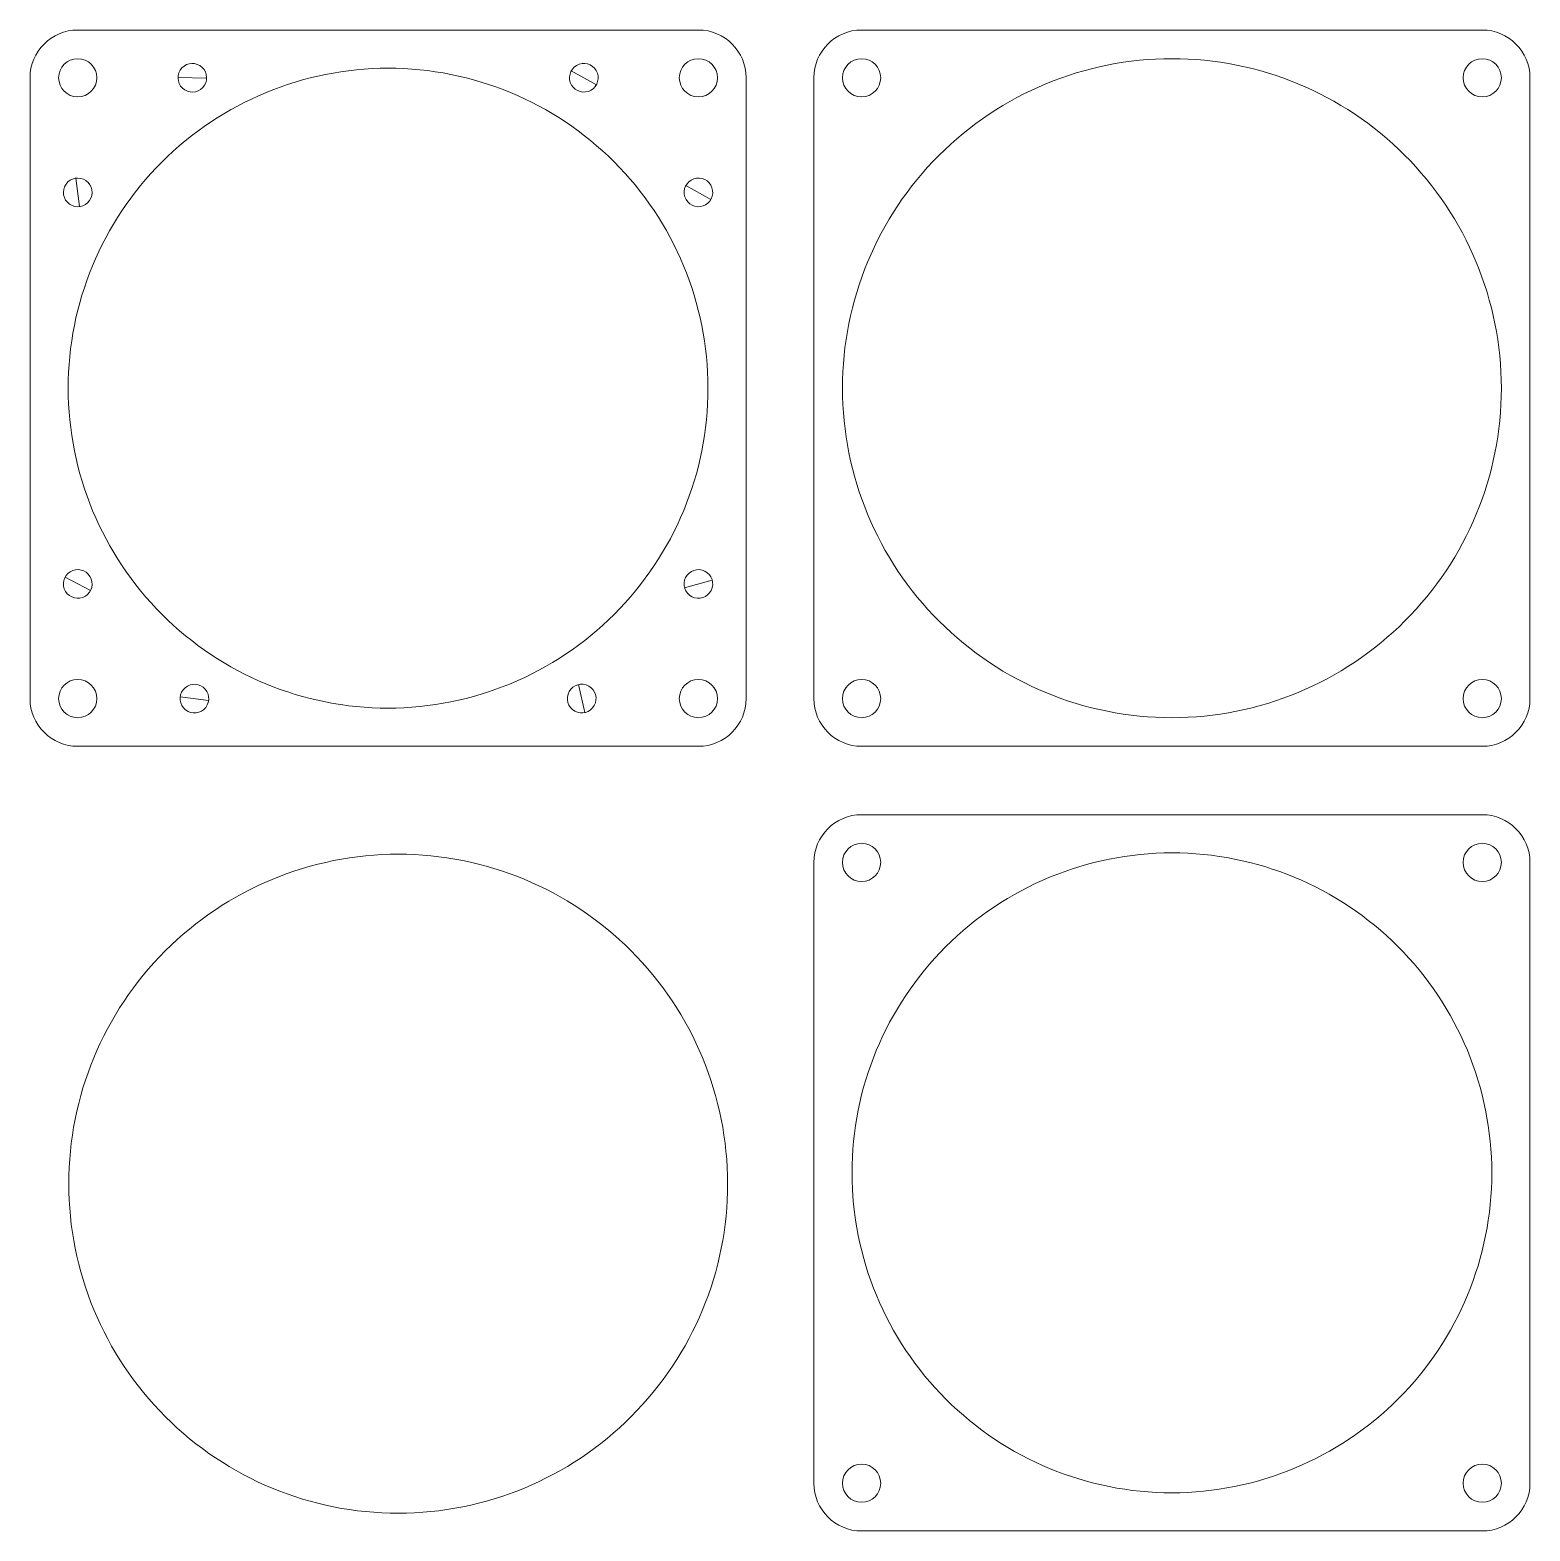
# Model space of a CAD drawing. Header units: millimetres. Extents: x -90 to 67, y -108 to 49.
import ezdxf

# ---------------------------------------------------------------- set-up
doc = ezdxf.new("R2010")
doc.units = ezdxf.units.MM
doc.header["$MEASUREMENT"] = 0
doc.layers.add('Cut', color=7, linetype='Continuous')
doc.layers.add('Engrave', color=7, linetype='Continuous')

msp = doc.modelspace()

# ---------------------------------------------------------------- linework, layer by layer
at = {"layer": 'Cut', "color": 250, "lineweight": 9}
for centre in [(-85.1353, 43.773), (-20.1353, 43.773), (-3.0456, 43.773), (61.9544, 43.773), (-85.1353, -21.227), (-20.1353, -21.227), (-3.0456, -21.227), (61.9544, -21.227), (-3.0456, -38.3836), (61.9544, -38.3836), (-3.0456, -103.3836), (61.9544, -103.3836)]:
    msp.add_ellipse(centre, major_axis=(0, 2), ratio=1, dxfattribs=at)
for points in [[(-85.1354, 48.773), (-85.1354, 48.773), (-20.1352, 48.773), (-20.1352, 48.773), (-20.1352, 48.773), (-17.3853, 48.773), (-15.1353, 46.523), (-15.1353, 43.7729), (-15.1353, 43.7729), (-15.1353, 43.7729), (-15.1353, -21.2269), (-15.1353, -21.2269), (-15.1353, -21.2269), (-15.1353, -23.977), (-17.3853, -26.227), (-20.1352, -26.227), (-20.1352, -26.227), (-20.1352, -26.227), (-85.1354, -26.227), (-85.1354, -26.227), (-85.1354, -26.227), (-87.8853, -26.227), (-90.1353, -23.977), (-90.1353, -21.2269), (-90.1353, -21.2269), (-90.1353, -21.2269), (-90.1353, 43.7729), (-90.1353, 43.7729), (-90.1353, 43.7729), (-90.1353, 46.523), (-87.8853, 48.773), (-85.1354, 48.773)], [(-3.0457, 48.773), (-3.0457, 48.773), (61.9545, 48.773), (61.9545, 48.773), (61.9545, 48.773), (64.7044, 48.773), (66.9544, 46.523), (66.9544, 43.7729), (66.9544, 43.7729), (66.9544, 43.7729), (66.9544, -21.2269), (66.9544, -21.2269), (66.9544, -21.2269), (66.9544, -23.977), (64.7044, -26.227), (61.9545, -26.227), (61.9545, -26.227), (61.9545, -26.227), (-3.0457, -26.227), (-3.0457, -26.227), (-3.0457, -26.227), (-5.7956, -26.227), (-8.0456, -23.977), (-8.0456, -21.2269), (-8.0456, -21.2269), (-8.0456, -21.2269), (-8.0456, 43.7729), (-8.0456, 43.7729), (-8.0456, 43.7729), (-8.0456, 46.523), (-5.7956, 48.773), (-3.0457, 48.773)], [(-52.6353, 44.7729), (-61.5257, 44.7673), (-70.0497, 41.2302), (-76.3321, 34.9398), (-76.3321, 34.9398), (-82.6146, 28.6494), (-86.1409, 20.1633), (-86.1352, 11.273), (-86.1352, 11.273), (-86.1296, 2.3827), (-82.5925, -6.1413), (-76.3021, -12.4237), (-76.3021, -12.4237), (-70.0117, -18.7062), (-61.5257, -22.2325), (-52.6353, -22.2269), (-52.6353, -22.2269), (-43.745, -22.2213), (-35.221, -18.6842), (-28.9386, -12.3938), (-28.9386, -12.3938), (-22.6561, -6.1034), (-19.1298, 2.3827), (-19.1354, 11.273), (-19.1354, 11.273), (-19.1411, 20.1633), (-22.6781, 28.6873), (-28.9685, 34.9697), (-28.9685, 34.9697), (-35.2589, 41.2522), (-43.745, 44.7785), (-52.6353, 44.7729)], [(-3.0457, -33.3836), (-3.0457, -33.3836), (61.9545, -33.3836), (61.9545, -33.3836), (61.9545, -33.3836), (64.7044, -33.3836), (66.9544, -35.6336), (66.9544, -38.3837), (66.9544, -38.3837), (66.9544, -38.3837), (66.9544, -103.3835), (66.9544, -103.3835), (66.9544, -103.3835), (66.9544, -106.1336), (64.7044, -108.3836), (61.9545, -108.3836), (61.9545, -108.3836), (61.9545, -108.3836), (-3.0457, -108.3836), (-3.0457, -108.3836), (-3.0457, -108.3836), (-5.7956, -108.3836), (-8.0456, -106.1336), (-8.0456, -103.3835), (-8.0456, -103.3835), (-8.0456, -103.3835), (-8.0456, -38.3837), (-8.0456, -38.3837), (-8.0456, -38.3837), (-8.0456, -35.6336), (-5.7956, -33.3836), (-3.0457, -33.3836)], [(29.4544, -37.3837), (20.564, -37.3893), (12.04, -40.9264), (5.7576, -47.2168), (5.7576, -47.2168), (-0.5249, -53.5072), (-4.0512, -61.9933), (-4.0455, -70.8836), (-4.0455, -70.8836), (-4.0399, -79.7739), (-0.5028, -88.2979), (5.7876, -94.5803), (5.7876, -94.5803), (12.078, -100.8628), (20.564, -104.3891), (29.4544, -104.3835), (29.4544, -104.3835), (38.3447, -104.3779), (46.8687, -100.8408), (53.1511, -94.5504), (53.1511, -94.5504), (59.4336, -88.26), (62.9599, -79.7739), (62.9543, -70.8836), (62.9543, -70.8836), (62.9486, -61.9933), (59.4116, -53.4693), (53.1212, -47.1869), (53.1212, -47.1869), (46.8308, -40.9044), (38.3447, -37.3781), (29.4544, -37.3837)]]:
    msp.add_open_spline(points, degree=3, knots=[0, 0, 0, 0, 0.11111111, 0.11111111, 0.11111111, 0.11111111, 0.22222222, 0.22222222, 0.22222222, 0.22222222, 0.33333333, 0.33333333, 0.33333333, 0.33333333, 0.44444444, 0.44444444, 0.44444444, 0.44444444, 0.55555556, 0.55555556, 0.55555556, 0.55555556, 0.66666667, 0.66666667, 0.66666667, 0.66666667, 0.77777778, 0.77777778, 0.77777778, 0.77777778, 1, 1, 1, 1], dxfattribs=at)
at = {"layer": 'Engrave', "color": 250, "lineweight": 9}
for points in [[(29.4544, 45.7729), (20.2986, 45.7671), (11.5202, 42.1245), (5.0502, 35.6463), (5.0502, 35.6463), (-1.4198, 29.1681), (-5.0514, 20.4287), (-5.0455, 11.273), (-5.0455, 11.273), (-5.0397, 2.1173), (-1.3971, -6.6611), (5.0811, -13.1311), (5.0811, -13.1311), (11.5593, -19.6011), (20.2986, -23.2327), (29.4544, -23.2269), (29.4544, -23.2269), (38.6101, -23.2211), (47.3885, -19.5785), (53.8585, -13.1003), (53.8585, -13.1003), (60.3285, -6.6221), (63.9601, 2.1173), (63.9543, 11.273), (63.9543, 11.273), (63.9484, 20.4287), (60.3059, 29.2071), (53.8277, 35.6771), (53.8277, 35.6771), (47.3495, 42.1471), (38.6101, 45.7787), (29.4544, 45.7729)], [(-51.5751, -37.5235), (-60.7309, -37.5293), (-69.5093, -41.1719), (-75.9793, -47.6501), (-75.9793, -47.6501), (-82.4493, -54.1283), (-86.0809, -62.8677), (-86.075, -72.0234), (-86.075, -72.0234), (-86.0692, -81.1791), (-82.4266, -89.9575), (-75.9484, -96.4275), (-75.9484, -96.4275), (-69.4702, -102.8975), (-60.7309, -106.5291), (-51.5751, -106.5233), (-51.5751, -106.5233), (-42.4194, -106.5175), (-33.641, -102.8749), (-27.171, -96.3967), (-27.171, -96.3967), (-20.701, -89.9185), (-17.0694, -81.1791), (-17.0752, -72.0234), (-17.0752, -72.0234), (-17.0811, -62.8677), (-20.7236, -54.0893), (-27.2018, -47.6193), (-27.2018, -47.6193), (-33.68, -41.1493), (-42.4194, -37.5177), (-51.5751, -37.5235)]]:
    msp.add_open_spline(points, degree=3, knots=[0, 0, 0, 0, 0.11111111, 0.11111111, 0.11111111, 0.11111111, 0.22222222, 0.22222222, 0.22222222, 0.22222222, 0.33333333, 0.33333333, 0.33333333, 0.33333333, 0.44444444, 0.44444444, 0.44444444, 0.44444444, 0.55555556, 0.55555556, 0.55555556, 0.55555556, 0.66666667, 0.66666667, 0.66666667, 0.66666667, 0.77777778, 0.77777778, 0.77777778, 0.77777778, 1, 1, 1, 1], dxfattribs=at)
at = {"layer": 'Engrave', "color": 240, "lineweight": 9}
for points in [[(-74.2278, 44.8009), (-73.6601, 45.4042), (-72.7108, 45.4332), (-72.1074, 44.8655), (-72.1074, 44.8655), (-71.5041, 44.2978), (-71.4752, 43.3484), (-72.0428, 42.7451), (-72.0428, 42.7451), (-72.6105, 42.1418), (-73.5598, 42.1128), (-74.1632, 42.6805), (-74.1632, 42.6805), (-74.7665, 43.2482), (-74.7954, 44.1976), (-74.2278, 44.8009)], [(-74.2278, 44.8009), (-73.6601, 45.4042), (-72.7108, 45.4332), (-72.1074, 44.8655), (-72.1074, 44.8655), (-71.5041, 44.2978), (-71.4752, 43.3484), (-72.0428, 42.7451), (-72.0428, 42.7451), (-72.6105, 42.1418), (-73.5598, 42.1128), (-74.1632, 42.6805), (-74.1632, 42.6805), (-74.7665, 43.2482), (-74.7954, 44.1976), (-74.2278, 44.8009)], [(-32.6187, 45.193), (-31.8346, 45.4599), (-30.9823, 45.0407), (-30.7153, 44.2564), (-30.7153, 44.2564), (-30.4483, 43.4722), (-30.8677, 42.62), (-31.6519, 42.353), (-31.6519, 42.353), (-32.436, 42.0861), (-33.2883, 42.5053), (-33.5553, 43.2896), (-33.5553, 43.2896), (-33.8223, 44.0738), (-33.4029, 44.926), (-32.6187, 45.193)], [(-32.6187, 45.193), (-31.8346, 45.4599), (-30.9823, 45.0407), (-30.7153, 44.2564), (-30.7153, 44.2564), (-30.4483, 43.4722), (-30.8677, 42.62), (-31.6519, 42.353), (-31.6519, 42.353), (-32.436, 42.0861), (-33.2883, 42.5053), (-33.5553, 43.2896), (-33.5553, 43.2896), (-33.8223, 44.0738), (-33.4029, 44.926), (-32.6187, 45.193)], [(-84.2781, 33.0039), (-83.5983, 32.5305), (-83.4309, 31.5956), (-83.9044, 30.9158), (-83.9044, 30.9158), (-84.3778, 30.2359), (-85.3128, 30.0687), (-85.9925, 30.5421), (-85.9925, 30.5421), (-86.6723, 31.0155), (-86.8397, 31.9504), (-86.3662, 32.6302), (-86.3662, 32.6302), (-85.8928, 33.3101), (-84.9578, 33.4773), (-84.2781, 33.0039)], [(-84.2781, 33.0039), (-83.5983, 32.5305), (-83.4309, 31.5956), (-83.9044, 30.9158), (-83.9044, 30.9158), (-84.3778, 30.2359), (-85.3128, 30.0687), (-85.9925, 30.5421), (-85.9925, 30.5421), (-86.6723, 31.0155), (-86.8397, 31.9504), (-86.3662, 32.6302), (-86.3662, 32.6302), (-85.8928, 33.3101), (-84.9578, 33.4773), (-84.2781, 33.0039)], [(-20.6187, 33.193), (-19.8346, 33.4599), (-18.9823, 33.0407), (-18.7153, 32.2564), (-18.7153, 32.2564), (-18.4483, 31.4722), (-18.8677, 30.62), (-19.6519, 30.353), (-19.6519, 30.353), (-20.436, 30.0861), (-21.2883, 30.5053), (-21.5553, 31.2896), (-21.5553, 31.2896), (-21.8223, 32.0738), (-21.4029, 32.926), (-20.6187, 33.193)], [(-20.6187, 33.193), (-19.8346, 33.4599), (-18.9823, 33.0407), (-18.7153, 32.2564), (-18.7153, 32.2564), (-18.4483, 31.4722), (-18.8677, 30.62), (-19.6519, 30.353), (-19.6519, 30.353), (-20.436, 30.0861), (-21.2883, 30.5053), (-21.5553, 31.2896), (-21.5553, 31.2896), (-21.8223, 32.0738), (-21.4029, 32.926), (-20.6187, 33.193)], [(-85.6562, -7.8204), (-84.8794, -7.5327), (-84.0163, -7.9292), (-83.7287, -8.7061), (-83.7287, -8.7061), (-83.441, -9.483), (-83.8376, -10.346), (-84.6144, -10.6336), (-84.6144, -10.6336), (-85.3912, -10.9213), (-86.2543, -10.5248), (-86.5419, -9.7479), (-86.5419, -9.7479), (-86.8296, -8.971), (-86.433, -8.108), (-85.6562, -7.8204)], [(-85.6562, -7.8204), (-84.8794, -7.5327), (-84.0163, -7.9292), (-83.7287, -8.7061), (-83.7287, -8.7061), (-83.441, -9.483), (-83.8376, -10.346), (-84.6144, -10.6336), (-84.6144, -10.6336), (-85.3912, -10.9213), (-86.2543, -10.5248), (-86.5419, -9.7479), (-86.5419, -9.7479), (-86.8296, -8.971), (-86.433, -8.108), (-85.6562, -7.8204)], [(-18.797, -9.9045), (-19.1712, -10.6436), (-20.0737, -10.9395), (-20.8128, -10.5653), (-20.8128, -10.5653), (-21.552, -10.1911), (-21.8477, -9.2885), (-21.4736, -8.5495), (-21.4736, -8.5495), (-21.0994, -7.8104), (-20.1969, -7.5145), (-19.4578, -7.8887), (-19.4578, -7.8887), (-18.7186, -8.2629), (-18.4229, -9.1655), (-18.797, -9.9045)], [(-18.797, -9.9045), (-19.1712, -10.6436), (-20.0737, -10.9395), (-20.8128, -10.5653), (-20.8128, -10.5653), (-21.552, -10.1911), (-21.8477, -9.2885), (-21.4736, -8.5495), (-21.4736, -8.5495), (-21.0994, -7.8104), (-20.1969, -7.5145), (-19.4578, -7.8887), (-19.4578, -7.8887), (-18.7186, -8.2629), (-18.4229, -9.1655), (-18.797, -9.9045)], [(-73.8951, -20.0891), (-73.2667, -19.5494), (-72.3196, -19.6212), (-71.7798, -20.2496), (-71.7798, -20.2496), (-71.24, -20.8781), (-71.312, -21.8252), (-71.9403, -22.3649), (-71.9403, -22.3649), (-72.5687, -22.9046), (-73.5158, -22.8328), (-74.0556, -22.2044), (-74.0556, -22.2044), (-74.5954, -21.5759), (-74.5234, -20.6288), (-73.8951, -20.0891)], [(-73.8951, -20.0891), (-73.2667, -19.5494), (-72.3196, -19.6212), (-71.7798, -20.2496), (-71.7798, -20.2496), (-71.24, -20.8781), (-71.312, -21.8252), (-71.9403, -22.3649), (-71.9403, -22.3649), (-72.5687, -22.9046), (-73.5158, -22.8328), (-74.0556, -22.2044), (-74.0556, -22.2044), (-74.5954, -21.5759), (-74.5234, -20.6288), (-73.8951, -20.0891)], [(-31.6224, -19.9169), (-30.8989, -20.3203), (-30.6393, -21.2339), (-31.0428, -21.9575), (-31.0428, -21.9575), (-31.4462, -22.6811), (-32.3599, -22.9405), (-33.0834, -22.5371), (-33.0834, -22.5371), (-33.8069, -22.1337), (-34.0665, -21.2201), (-33.663, -20.4965), (-33.663, -20.4965), (-33.2596, -19.7729), (-32.3459, -19.5135), (-31.6224, -19.9169)], [(-31.6224, -19.9169), (-30.8989, -20.3203), (-30.6393, -21.2339), (-31.0428, -21.9575), (-31.0428, -21.9575), (-31.4462, -22.6811), (-32.3599, -22.9405), (-33.0834, -22.5371), (-33.0834, -22.5371), (-33.8069, -22.1337), (-34.0665, -21.2201), (-33.663, -20.4965), (-33.663, -20.4965), (-33.2596, -19.7729), (-32.3459, -19.5135), (-31.6224, -19.9169)]]:
    msp.add_open_spline(points, degree=3, knots=[0, 0, 0, 0, 0.2, 0.2, 0.2, 0.2, 0.4, 0.4, 0.4, 0.4, 0.6, 0.6, 0.6, 0.6, 1, 1, 1, 1], dxfattribs=at)
for points in [[(-33.4454, 44.5035), (-33.4454, 44.5035), (-30.8252, 43.0425), (-30.8252, 43.0425)], [(-74.635, 43.8044), (-74.635, 43.8044), (-71.6356, 43.7416), (-71.6356, 43.7416)], [(-85.3233, 33.2612), (-85.3233, 33.2612), (-84.9473, 30.2848), (-84.9473, 30.2848)], [(-21.4454, 32.5035), (-21.4454, 32.5035), (-18.8252, 31.0425), (-18.8252, 31.0425)], [(-86.4644, -8.5315), (-86.4644, -8.5315), (-83.8062, -9.9225), (-83.8062, -9.9225)], [(-18.6877, -8.8336), (-18.6877, -8.8336), (-21.5829, -9.6204), (-21.5829, -9.6204)], [(-32.6881, -19.7649), (-32.6881, -19.7649), (-32.0177, -22.6891), (-32.0177, -22.6891)], [(-74.4056, -21.0368), (-74.4056, -21.0368), (-71.4298, -21.4172), (-71.4298, -21.4172)]]:
    msp.add_open_spline(points, degree=3, dxfattribs=at)

doc.saveas('drawing.dxf')
